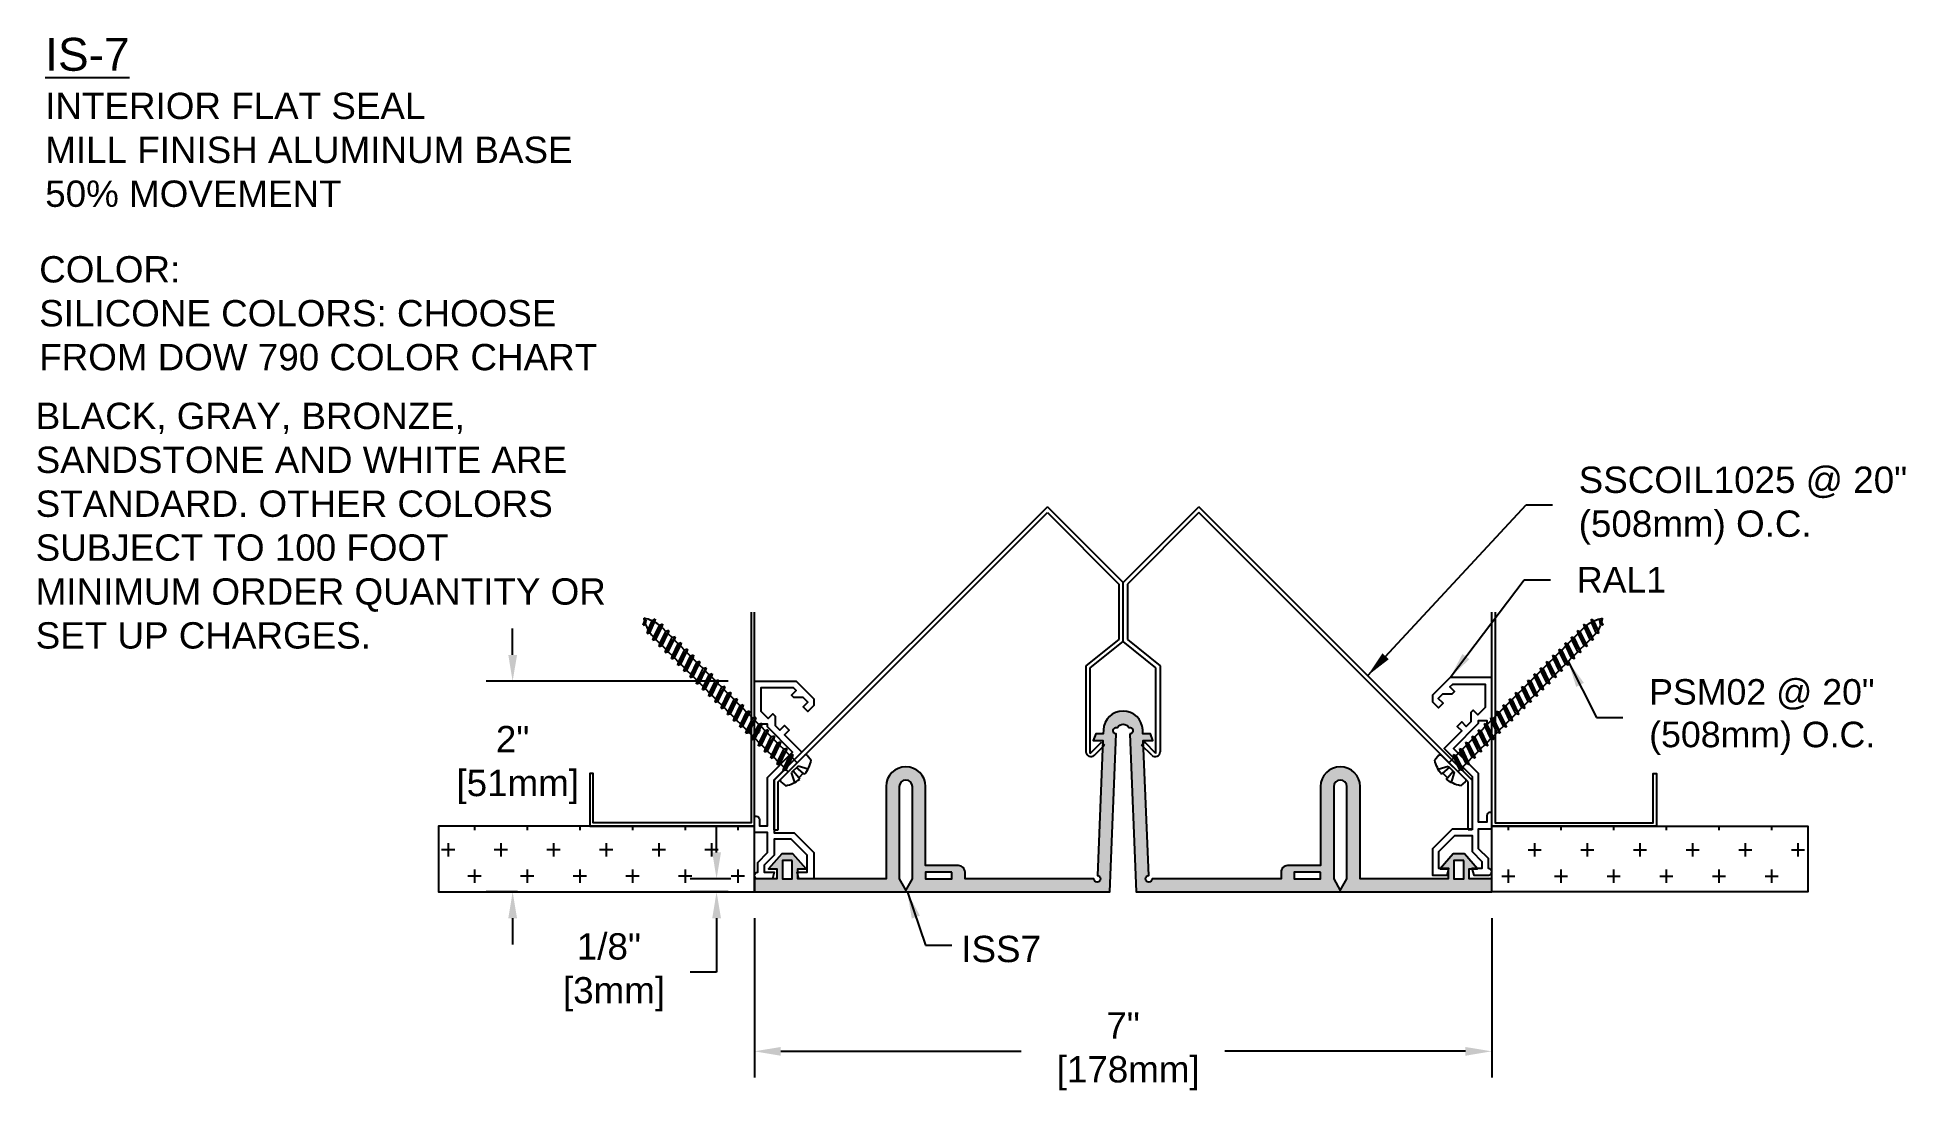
# Model space of a CAD drawing. Header units: inches. Extents: x -3.8 to 13.9, y -1.9 to 8.1.
import ezdxf

# ---------------------------------------------------------------- set-up
doc = ezdxf.new("R2010")
doc.units = ezdxf.units.IN
doc.header["$MEASUREMENT"] = 0
for name, color, linetype in [('Anchors', 4, 'Continuous'), ('Conditions', 1, 'Continuous'), ('Dimensions', 3, 'Continuous'), ('Fillers', 2, 'Continuous'), ('Metals', 7, 'Continuous'), ('TEXT', 2, 'Continuous')]:
    doc.layers.add(name, color=color, linetype=linetype)
doc.styles.add('ARIAL', font='arial.ttf')
doc.dimstyles.new('Arial', dxfattribs={"dimtxt": 0.25, "dimasz": 0.25, "dimexe": 0.25, "dimexo": 0.25, "dimgap": 0.25, "dimtad": 0, "dimtih": 1, "dimtoh": 1, "dimdec": 4, "dimzin": 3, "dimdsep": 46, "dimlunit": 4, "dimtxsty": 'ARIAL', "dimcen": 0.25, "dimadec": 0, "dimazin": 0, "dimtfac": 1, "dimtdec": 4, "dimtofl": 0, "dimtmove": 0, "dimatfit": 3, "dimfxl": 0, "dimfrac": 2, "dimtolj": 1, "dimtzin": 0, "dimarcsym": 0})

# ---------------------------------------------------------------- blocks, each defined once
blk = doc.blocks.new('A$CB0F2')
blk.add_lwpolyline([(0.029, 0.002, -0.958439), (0.032, 0.064), (0.032, 0.158), (0.125, 0.251), (0.125, 0.442), (0.001, 0.442), (0.001, 0.597), (0.017, 0.597, -0.414214), (0.048, 0.566), (0.048, 0.504), (0.125, 0.504), (0.125, 0.965), (0.364, 1.204), (0.125, 1.444), (0.125, 1.471), (0.048, 1.471), (0.048, 1.409, -0.414214), (0.017, 1.378), (0.001, 1.378), (0.001, 1.877), (0.397, 1.877), (0.564, 1.711), (0.564, 1.647), (0.507, 1.59), (0.463, 1.634), (0.508, 1.679), (0.464, 1.723), (0.375, 1.722), (0.354, 1.744), (0.398, 1.788), (0.371, 1.815), (0.063, 1.815), (0.063, 1.594), (0.133, 1.523), (0.177, 1.567), (0.199, 1.545), (0.199, 1.457), (0.243, 1.414), (0.286, 1.457), (0.33, 1.414), (0.286, 1.37), (0.452, 1.204), (0.187, 0.939), (0.187, 0.439), (0.377, 0.439), (0.564, 0.252), (0.564, 0.002), (0.423, 0.002), (0.407, 0.064), (0.502, 0.064), (0.502, 0.226), (0.351, 0.377), (0.187, 0.377), (0.187, 0.225), (0.094, 0.132), (0.094, 0.064), (0.189, 0.064), (0.172, 0.002), (0.029, 0.002)], format="xyb")
blk = doc.blocks.new('ral1')
blk.add_blockref('A$CB0F2', (-0.029, -0.002))
blk = doc.blocks.new('*D8')
at = {"layer": 'Defpoints', "color": 0}
for p in [(3, 0), (10, 0), (3, -1.513)]:
    blk.add_point(p, dxfattribs=at)
at = {"layer": 'Dimensions', "color": 0, "lineweight": -2}
for p, q in [((3, -0.25), (3, -1.763)), ((10, -0.25), (10, -1.763)), ((3.25, -1.513), (5.534, -1.513)), ((9.75, -1.513), (7.466, -1.513))]:
    blk.add_line(p, q, dxfattribs=at)
at = {"layer": 'Dimensions', "color": 0}
for points in [[(3.25, -1.472), (3.25, -1.555), (3, -1.513)], [(9.75, -1.472), (9.75, -1.555), (10, -1.513)]]:
    blk.add_solid(points, dxfattribs=at)
at = {"layer": 'Dimensions', "color": 0, "insert": (6.5, -1.513), "char_height": 0.25, "attachment_point": 5, "style": 'ARIAL'}
blk.add_mtext('\\A1;7"\\P [178mm]', dxfattribs=at)
blk = doc.blocks.new('*D9')
at = {"layer": 'Defpoints', "color": 0}
for p in [(3, 2), (0.705, 0), (1, 0)]:
    blk.add_point(p, dxfattribs=at)
at = {"layer": 'Dimensions', "color": 0, "lineweight": -2}
for p, q in [((0.705, 2.25), (0.705, 2.5)), ((2.75, 2), (0.455, 2)), ((0.75, 0), (0.455, 0)), ((0.705, -0.25), (0.705, -0.5))]:
    blk.add_line(p, q, dxfattribs=at)
at = {"layer": 'Dimensions', "color": 0}
for points in [[(0.664, 2.25), (0.747, 2.25), (0.705, 2)], [(0.664, -0.25), (0.747, -0.25), (0.705, 0)]]:
    blk.add_solid(points, dxfattribs=at)
at = {"layer": 'Dimensions', "color": 0, "insert": (0.705, 1.205), "char_height": 0.25, "attachment_point": 5, "style": 'ARIAL'}
blk.add_mtext('\\A1;2"\\P [51mm]', dxfattribs=at)
blk = doc.blocks.new('*D10')
at = {"layer": 'Defpoints', "color": 0}
for p in [(2.641, 0), (3, 0), (3.028, 0.125)]:
    blk.add_point(p, dxfattribs=at)
at = {"layer": 'Dimensions', "color": 0, "lineweight": -2}
for p, q in [((2.641, 0.375), (2.641, 0.625)), ((2.778, 0.125), (2.391, 0.125)), ((2.75, 0), (2.391, 0)), ((2.641, -0.25), (2.641, -0.763)), ((2.641, -0.763), (2.391, -0.763))]:
    blk.add_line(p, q, dxfattribs=at)
at = {"layer": 'Dimensions', "color": 0}
for points in [[(2.6, 0.375), (2.683, 0.375), (2.641, 0.125)], [(2.6, -0.25), (2.683, -0.25), (2.641, 0)]]:
    blk.add_solid(points, dxfattribs=at)
at = {"layer": 'Dimensions', "color": 0, "insert": (1.619, -0.763), "char_height": 0.25, "attachment_point": 5, "style": 'ARIAL'}
blk.add_mtext('\\A1;1/8"\\P [3mm]', dxfattribs=at)
blk = doc.blocks.new('PSM02')
for p, q in [((-0.177, 0.017), (-0.172, 0.077)), ((-0.162, 0), (0.162, 0)), ((-0.089, 0.116), (-0.044, 0.028)), ((-0.06, -0.069), (-0.06, 0)), ((-0.044, 0.028), (0.044, 0.028)), ((-0.032, 0.127), (-0.03, 0.111)), ((-0.03, 0.111), (0.03, 0.111)), ((-0.03, 0.111), (-0.023, 0.028)), ((0.03, 0.111), (0.023, 0.028)), ((0.032, 0.127), (0.03, 0.111)), ((0.089, 0.116), (0.044, 0.028)), ((0.06, -0.027), (0.06, 0)), ((0.177, 0.017), (0.172, 0.077)), ((-0.086, -0.083), (0.086, -0.042)), ((-0.086, -0.083), (-0.06, -0.069)), ((-0.086, -0.083), (-0.06, -0.098)), ((-0.086, -0.167), (0.086, -0.125)), ((-0.086, -0.167), (-0.06, -0.152)), ((-0.086, -0.167), (-0.06, -0.181)), ((0.06, -0.027), (-0.06, -0.069)), ((0.06, -0.056), (-0.06, -0.098)), ((-0.06, -0.152), (-0.06, -0.098)), ((0.06, -0.111), (-0.06, -0.152)), ((0.06, -0.139), (-0.06, -0.181)), ((0.086, -0.042), (0.06, -0.027)), ((0.086, -0.042), (0.06, -0.056)), ((0.06, -0.111), (0.06, -0.056)), ((0.086, -0.125), (0.06, -0.111)), ((0.086, -0.125), (0.06, -0.139)), ((0.06, -0.194), (0.06, -0.139)), ((-0.086, -0.25), (0.086, -0.208)), ((-0.086, -0.25), (-0.06, -0.236)), ((-0.086, -0.25), (-0.06, -0.264)), ((-0.086, -0.333), (0.086, -0.292)), ((-0.086, -0.333), (-0.06, -0.319)), ((-0.086, -0.333), (-0.06, -0.348)), ((-0.06, -0.236), (-0.06, -0.181)), ((0.06, -0.194), (-0.06, -0.236)), ((0.06, -0.223), (-0.06, -0.264)), ((-0.06, -0.319), (-0.06, -0.264)), ((0.06, -0.277), (-0.06, -0.319)), ((0.06, -0.306), (-0.06, -0.348)), ((-0.06, -0.402), (-0.06, -0.348)), ((0.086, -0.208), (0.06, -0.194)), ((0.086, -0.208), (0.06, -0.223)), ((0.06, -0.277), (0.06, -0.223)), ((0.086, -0.292), (0.06, -0.277)), ((0.086, -0.292), (0.06, -0.306)), ((0.06, -0.361), (0.06, -0.306)), ((-0.086, -0.417), (0.086, -0.375)), ((-0.086, -0.417), (-0.06, -0.402)), ((-0.086, -0.417), (-0.06, -0.431)), ((-0.086, -0.5), (0.086, -0.458)), ((-0.086, -0.5), (-0.06, -0.486)), ((-0.086, -0.5), (-0.06, -0.514)), ((0.06, -0.361), (-0.06, -0.402)), ((0.06, -0.389), (-0.06, -0.431)), ((-0.06, -0.486), (-0.06, -0.431)), ((0.06, -0.444), (-0.06, -0.486)), ((0.06, -0.473), (-0.06, -0.514)), ((-0.06, -0.569), (-0.06, -0.514)), ((0.06, -0.527), (-0.06, -0.569)), ((0.086, -0.375), (0.06, -0.361)), ((0.086, -0.375), (0.06, -0.389)), ((0.06, -0.444), (0.06, -0.389)), ((0.086, -0.458), (0.06, -0.444)), ((0.086, -0.458), (0.06, -0.473)), ((0.06, -0.527), (0.06, -0.473)), ((0.086, -0.542), (0.06, -0.527)), ((-0.086, -0.583), (0.086, -0.542)), ((-0.086, -0.583), (-0.06, -0.569)), ((-0.086, -0.583), (-0.06, -0.598)), ((-0.086, -0.667), (0.086, -0.625)), ((-0.086, -0.667), (-0.06, -0.652)), ((-0.086, -0.667), (-0.06, -0.681)), ((-0.086, -0.75), (0.086, -0.708)), ((0.06, -0.556), (-0.06, -0.598)), ((-0.06, -0.652), (-0.06, -0.598)), ((0.06, -0.611), (-0.06, -0.652)), ((0.06, -0.639), (-0.06, -0.681)), ((-0.06, -0.736), (-0.06, -0.681)), ((0.06, -0.694), (-0.06, -0.736)), ((0.086, -0.542), (0.06, -0.556)), ((0.06, -0.611), (0.06, -0.556)), ((0.086, -0.625), (0.06, -0.611)), ((0.086, -0.625), (0.06, -0.639)), ((0.06, -0.694), (0.06, -0.639)), ((0.086, -0.708), (0.06, -0.694)), ((0.086, -0.708), (0.06, -0.723)), ((-0.086, -0.75), (-0.06, -0.736)), ((-0.086, -0.75), (-0.06, -0.764)), ((-0.086, -0.833), (0.086, -0.792)), ((-0.086, -0.833), (-0.06, -0.819)), ((-0.086, -0.833), (-0.06, -0.848)), ((-0.086, -0.917), (0.086, -0.875)), ((0.06, -0.723), (-0.06, -0.764)), ((-0.06, -0.819), (-0.06, -0.764)), ((0.06, -0.777), (-0.06, -0.819)), ((0.06, -0.806), (-0.06, -0.848)), ((-0.06, -0.902), (-0.06, -0.848)), ((0.06, -0.861), (-0.06, -0.902)), ((0.06, -0.777), (0.06, -0.723)), ((0.086, -0.792), (0.06, -0.777)), ((0.086, -0.792), (0.06, -0.806)), ((0.06, -0.861), (0.06, -0.806)), ((0.086, -0.875), (0.06, -0.861)), ((0.086, -0.875), (0.06, -0.889)), ((-0.086, -0.917), (-0.06, -0.902)), ((-0.086, -0.917), (-0.06, -0.931)), ((-0.086, -1), (0.086, -0.958)), ((-0.086, -1), (-0.06, -0.986)), ((-0.086, -1), (-0.06, -1.014)), ((-0.086, -1.083), (0.086, -1.042)), ((0.06, -0.889), (-0.06, -0.931)), ((-0.06, -0.986), (-0.06, -0.931)), ((0.06, -0.944), (-0.06, -0.986)), ((0.06, -0.973), (-0.06, -1.014)), ((-0.06, -1.069), (-0.06, -1.014)), ((0.06, -1.027), (-0.06, -1.069)), ((0.06, -1.056), (-0.06, -1.098)), ((0.06, -0.944), (0.06, -0.889)), ((0.086, -0.958), (0.06, -0.944)), ((0.086, -0.958), (0.06, -0.973)), ((0.06, -1.027), (0.06, -0.973)), ((0.086, -1.042), (0.06, -1.027)), ((0.086, -1.042), (0.06, -1.056)), ((0.06, -1.111), (0.06, -1.056)), ((-0.086, -1.083), (-0.06, -1.069)), ((-0.086, -1.083), (-0.06, -1.098)), ((-0.086, -1.167), (0.086, -1.125)), ((-0.086, -1.167), (-0.06, -1.152)), ((-0.086, -1.167), (-0.06, -1.181)), ((-0.086, -1.25), (0.086, -1.208)), ((-0.086, -1.25), (-0.06, -1.236)), ((-0.06, -1.152), (-0.06, -1.098)), ((0.06, -1.111), (-0.06, -1.152)), ((0.06, -1.139), (-0.06, -1.181)), ((-0.06, -1.236), (-0.06, -1.181)), ((0.06, -1.194), (-0.06, -1.236)), ((0.06, -1.223), (-0.06, -1.264)), ((0.086, -1.125), (0.06, -1.111)), ((0.086, -1.125), (0.06, -1.139)), ((0.06, -1.194), (0.06, -1.139)), ((0.086, -1.208), (0.06, -1.194)), ((0.086, -1.208), (0.06, -1.223)), ((0.06, -1.277), (0.06, -1.223)), ((-0.086, -1.25), (-0.06, -1.264)), ((-0.086, -1.333), (0.086, -1.292)), ((-0.086, -1.333), (-0.06, -1.319)), ((-0.086, -1.333), (-0.06, -1.348)), ((-0.086, -1.417), (0.086, -1.375)), ((-0.086, -1.417), (-0.06, -1.402)), ((-0.086, -1.417), (-0.06, -1.431)), ((-0.06, -1.319), (-0.06, -1.264)), ((0.06, -1.277), (-0.06, -1.319)), ((0.06, -1.306), (-0.06, -1.348)), ((-0.06, -1.402), (-0.06, -1.348)), ((0.06, -1.361), (-0.06, -1.402)), ((0.06, -1.389), (-0.06, -1.431)), ((0.086, -1.292), (0.06, -1.277)), ((0.086, -1.292), (0.06, -1.306)), ((0.06, -1.361), (0.06, -1.306)), ((0.086, -1.375), (0.06, -1.361)), ((0.086, -1.375), (0.06, -1.389)), ((0.06, -1.444), (0.06, -1.389)), ((-0.086, -1.5), (0.086, -1.458)), ((-0.086, -1.5), (-0.06, -1.486)), ((-0.086, -1.5), (-0.06, -1.514)), ((-0.086, -1.583), (0.086, -1.542)), ((-0.086, -1.583), (-0.06, -1.569)), ((-0.086, -1.583), (-0.06, -1.598)), ((-0.06, -1.486), (-0.06, -1.431)), ((0.06, -1.444), (-0.06, -1.486)), ((0.06, -1.473), (-0.06, -1.514)), ((-0.06, -1.569), (-0.06, -1.514)), ((0.06, -1.527), (-0.06, -1.569)), ((0.06, -1.556), (-0.06, -1.598)), ((0.086, -1.458), (0.06, -1.444)), ((0.086, -1.458), (0.06, -1.473)), ((0.06, -1.527), (0.06, -1.473)), ((0.086, -1.542), (0.06, -1.527)), ((0.086, -1.542), (0.06, -1.556)), ((0.06, -1.611), (0.06, -1.556)), ((-0.086, -1.667), (0.086, -1.625)), ((-0.086, -1.667), (-0.06, -1.652)), ((-0.086, -1.667), (-0.06, -1.681)), ((-0.086, -1.75), (0.086, -1.708)), ((-0.086, -1.75), (-0.06, -1.736)), ((-0.086, -1.75), (-0.06, -1.764)), ((-0.06, -1.652), (-0.06, -1.598)), ((0.06, -1.611), (-0.06, -1.652)), ((0.06, -1.639), (-0.06, -1.681)), ((-0.06, -1.736), (-0.06, -1.681)), ((0.06, -1.694), (-0.06, -1.736)), ((0.06, -1.723), (-0.06, -1.764)), ((-0.06, -1.81), (-0.06, -1.764)), ((0.086, -1.625), (0.06, -1.611)), ((0.086, -1.625), (0.06, -1.639)), ((0.06, -1.694), (0.06, -1.639)), ((0.086, -1.708), (0.06, -1.694)), ((0.086, -1.708), (0.06, -1.723)), ((0.06, -1.723), (0.06, -1.777)), ((-0.086, -1.833), (0.086, -1.792)), ((-0.086, -1.833), (-0.06, -1.819)), ((-0.086, -1.833), (-0.058, -1.847)), ((-0.069, -1.917), (0.079, -1.875)), ((-0.069, -1.917), (-0.047, -1.902)), ((-0.069, -1.917), (-0.039, -1.926)), ((0.06, -1.777), (-0.06, -1.819)), ((0.06, -1.806), (-0.058, -1.847)), ((0.056, -1.862), (-0.047, -1.902)), ((0.05, -1.892), (-0.039, -1.926)), ((0.03, -1.947), (-0.004, -1.972)), ((0.051, -1.958), (0.03, -1.947)), ((0.079, -1.875), (0.05, -1.892)), ((0.079, -1.875), (0.056, -1.862)), ((0.086, -1.792), (0.06, -1.777)), ((0.086, -1.792), (0.06, -1.806)), ((0.06, -1.806), (0.06, -1.81)), ((-0.004, -1.972), (0.051, -1.958)), ((0.017, -1.973), (-0.004, -1.972)), ((0.051, -1.958), (0.017, -1.973))]:
    blk.add_line(p, q)
for centre, radius, start, end in [((-0.162, 0.016), 0.016, 175, 270), ((0, -0.185), 0.313, 95.8447, 123.323), ((0, -0.185), 0.313, 56.677, 84.1553), ((0.162, 0.016), 0.016, 270, 5), ((0.27, -1.81), 0.33, 180, 181.4809), ((0.27, -1.81), 0.33, 186.3809, 196.1333), ((0.27, -1.81), 0.33, 200.6129, 215.118), ((-0.27, -1.81), 0.33, 335.5566, 345.5871), ((-0.27, -1.81), 0.33, 350.9871, 0), ((-0.27, -1.81), 0.33, 324.882, 330.5326)]:
    blk.add_arc(centre, radius, start, end)
blk = doc.blocks.new('ISS7')
h = blk.add_hatch(color=256)
h.dxf.hatch_style = 1
h.paths.add_polyline_path([(3.436, 1.5, -1.123662), (3.446, 1.561, -0.575948), (3.554, 1.561, -1.123662), (3.564, 1.5), (3.625, 0), (7, 0), (7, 0.125), (6.787, 0.125), (6.787, 0.218), (6.865, 0.218), (6.74, 0.363), (6.635, 0.363), (6.51, 0.218), (6.587, 0.218), (6.587, 0.125), (5.75, 0.125), (5.75, 1, 1), (5.375, 1), (5.375, 0.25), (5.062, 0.25, 0.414214), (5, 0.187), (5, 0.125), (3.776, 0.125, -2.346244), (3.744, 0.156), (3.691, 1.438), (3.784, 1.438), (3.759, 1.5), (3.689, 1.5), (3.687, 1.538, 0.960016), (3.313, 1.538), (3.311, 1.5), (3.241, 1.5), (3.216, 1.438), (3.309, 1.438), (3.256, 0.156, -2.346244), (3.224, 0.125), (2, 0.125), (2, 0.187, 0.414214), (1.938, 0.25), (1.625, 0.25), (1.625, 1, 1), (1.25, 1), (1.25, 0.125), (0.412, 0.125), (0.412, 0.218), (0.49, 0.218), (0.365, 0.363), (0.26, 0.363), (0.135, 0.218), (0.212, 0.218), (0.212, 0.125), (0, 0.125), (0, 0), (3.375, 0)])
h.paths.add_polyline_path([(1.875, 0.125), (1.625, 0.125), (1.625, 0.187), (1.875, 0.187)], flags=16)
h.paths.add_polyline_path([(1.5, 0.125), (1.438, 0.015), (1.375, 0.125), (1.375, 1, -1), (1.5, 1)], flags=16)
h.paths.add_polyline_path([(5.125, 0.125), (5.125, 0.187), (5.375, 0.187), (5.375, 0.125)], flags=16)
h.paths.add_polyline_path([(5.5, 0.125), (5.5, 1, -1), (5.625, 1), (5.625, 0.125), (5.562, 0.015)], flags=16)
h.paths.add_polyline_path([(0.359, 0.125), (0.266, 0.125), (0.266, 0.297), (0.359, 0.297)], flags=16)
h.paths.add_polyline_path([(6.641, 0.125), (6.641, 0.297), (6.734, 0.297), (6.734, 0.125)], flags=16)
for points in [[(3.564, 1.5), (3.625, 0), (7, 0), (7, 0.125), (6.787, 0.125), (6.787, 0.218), (6.865, 0.218), (6.74, 0.363), (6.635, 0.363), (6.51, 0.218), (6.587, 0.218), (6.587, 0.125), (5.75, 0.125), (5.75, 1, 1), (5.375, 1), (5.375, 0.25), (5.062, 0.25, 0.414214), (5, 0.187), (5, 0.125), (3.776, 0.125, -2.346244), (3.744, 0.156), (3.691, 1.438), (3.784, 1.438), (3.759, 1.5), (3.689, 1.5), (3.687, 1.538, 0.960016), (3.313, 1.538), (3.311, 1.5), (3.241, 1.5), (3.216, 1.438), (3.309, 1.438), (3.256, 0.156, -2.346244), (3.224, 0.125), (2, 0.125), (2, 0.187, 0.414214), (1.938, 0.25), (1.625, 0.25), (1.625, 1, 1), (1.25, 1), (1.25, 0.125), (0.412, 0.125), (0.412, 0.218), (0.49, 0.218), (0.365, 0.363), (0.26, 0.363), (0.135, 0.218), (0.212, 0.218), (0.212, 0.125), (0, 0.125), (0, 0), (3.375, 0), (3.436, 1.5, -1.123662), (3.446, 1.561, -0.575948), (3.554, 1.561, -1.123662)], [(1.375, 1), (1.375, 0.125), (1.438, 0.015), (1.5, 0.125), (1.5, 1, 1)], [(5.625, 1, 1), (5.5, 1), (5.5, 0.125), (5.562, 0.015), (5.625, 0.125)]]:
    blk.add_lwpolyline(points, format="xyb", close=True)
for points in [[(0.359, 0.297), (0.266, 0.297), (0.266, 0.125), (0.359, 0.125)], [(1.875, 0.187), (1.625, 0.187), (1.625, 0.125), (1.875, 0.125)], [(5.375, 0.187), (5.125, 0.187), (5.125, 0.125), (5.375, 0.125)], [(6.734, 0.297), (6.641, 0.297), (6.641, 0.125), (6.734, 0.125)]]:
    blk.add_lwpolyline(points, close=True)
blk = doc.blocks.new('SS2C7')
for p, q in [((0.123, 0.461), (2.719, 3.056)), ((6.752, 0.461), (4.156, 3.056)), ((0.163, 0.444), (2.719, 3)), ((6.712, 0.444), (4.156, 3)), ((3.125, 0.713), (3.232, 0.82)), ((3.165, 0.697), (3.261, 0.792)), ((3.232, 0.82), (3.261, 0.792)), ((3.643, 0.82), (3.614, 0.792)), ((3.71, 0.697), (3.614, 0.792)), ((3.75, 0.713), (3.643, 0.82))]:
    blk.add_line(p, q)
for centre, start, end in [((3.132, 0.73), 180, 315), ((3.743, 0.73), 225, 0)]:
    blk.add_arc(centre, 0.0469, start, end)
at = {"layer": 'Metals'}
for p, q in [((3.438, 2.338), (2.719, 3.056)), ((3.438, 2.338), (4.156, 3.056)), ((2.719, 3), (3.397, 2.322)), ((4.156, 3), (3.478, 2.322)), ((3.397, 2.322), (3.397, 1.996)), ((3.438, 1.996), (3.438, 2.338)), ((3.438, 1.996), (3.438, 2.338)), ((3.438, 1.996), (3.438, 2.338)), ((3.438, 1.996), (3.438, 2.338)), ((3.478, 2.322), (3.478, 1.996)), ((3.397, 1.996), (3.397, 1.795)), ((3.438, 1.776), (3.438, 1.996)), ((3.438, 1.776), (3.438, 1.996)), ((3.438, 1.776), (3.438, 1.996)), ((3.438, 1.776), (3.438, 1.996)), ((3.478, 1.996), (3.478, 1.795)), ((3.397, 1.795), (3.085, 1.545)), ((3.125, 1.526), (3.438, 1.776)), ((3.75, 1.526), (3.438, 1.776)), ((3.478, 1.795), (3.79, 1.545)), ((3.085, 1.545), (3.085, 0.73)), ((3.125, 0.713), (3.125, 1.526)), ((3.75, 0.713), (3.75, 1.526)), ((3.79, 1.545), (3.79, 0.73)), ((0.123, 0.461), (0.123, -0.011)), ((0.163, -0.011), (0.163, 0.444)), ((6.712, -0.011), (6.712, 0.444)), ((6.752, 0.461), (6.752, -0.011)), ((0.123, -0.011), (0.163, -0.011)), ((6.752, -0.011), (6.712, -0.011))]:
    blk.add_line(p, q, dxfattribs=at)

msp = doc.modelspace()

# ---------------------------------------------------------------- hatches: boundary and pattern name
at = {"layer": 'Conditions'}
h = msp.add_hatch(dxfattribs=at)
h.set_pattern_fill('CROSS', color=256, style=0)
h.set_pattern_definition([(180, (8.9056, 5.14963), (-0.25, -0.25), [0.125, -0.375]), (270, (8.8431, 5.21213), (0.25, -0.25), [0.125, -0.375])])
h.paths.add_polyline_path([(0, 0), (3, 0), (3, 0.1), (3, 0.625), (1.4375, 0.625), (0, 0.625)])
h = msp.add_hatch(dxfattribs=at)
h.set_pattern_fill('CROSS', color=256, style=0)
h.set_pattern_definition([(7e-15, (4.0944, 5.14963), (0.25, -0.25), [0.125, -0.375]), (270, (4.1569, 5.21213), (-0.25, -0.25), [0.125, -0.375])])
h.paths.add_polyline_path([(13, 0), (10, 0), (10, 0.1), (10, 0.625), (11.5625, 0.625), (13, 0.625)])

# ---------------------------------------------------------------- linework, layer by layer
for points in [[(2.96875, 2.65625), (2.96875, 0.65625), (1.46875, 0.65625), (1.46875, 1.125), (1.4375, 1.125), (1.4375, 0.625), (3, 0.625), (3, 2.65625)], [(10.03125, 2.65625), (10.03125, 0.65625), (11.53125, 0.65625), (11.53125, 1.125), (11.5625, 1.125), (11.5625, 0.625), (10, 0.625), (10, 2.65625)], [(3, 0.625), (0, 0.625), (0, 0), (3, 0), (3, 0.625)], [(10, 0.625), (13, 0.625), (13, 0), (10, 0), (10, 0.625)]]:
    msp.add_lwpolyline(points, dxfattribs=at)

# ---------------------------------------------------------------- block references
at = {"layer": 'Anchors', "rotation": 225}
msp.add_blockref('PSM02', (3.36437, 1.1838), dxfattribs=at)
at = {"layer": 'Anchors', "xscale": -1, "rotation": 135.0000000000001}
msp.add_blockref('PSM02', (9.63563, 1.1838), dxfattribs=at)
at = {"layer": 'Fillers'}
msp.add_blockref('ISS7', (3, 0), dxfattribs=at)
at = {"layer": 'Metals'}
for name, p in [('SS2C7', (3.0625, 0.60118)), ('ral1', (3.02836, 0.125))]:
    msp.add_blockref(name, p, dxfattribs=at)
at = {"layer": 'Metals', "xscale": -1}
msp.add_blockref('ral1', (9.97164, 0.16), dxfattribs=at)

# ---------------------------------------------------------------- texts
at = {"layer": 'TEXT', "attachment_point": 1, "style": 'ARIAL'}
for s, insert, char_height, width in [('{\\LIS-7\\P\\H0.8x;\\lINTERIOR FLAT SEAL\\PMILL FINISH ALUMINUM BASE\\P50% MOVEMENT}', (-3.73223, 8.10829), 0.3125, 5.875), ('COLOR:{\\L                             \\~\\P}SILICONE COLORS: CHOOSE FROM DOW 790 COLOR CHART', (-3.78927, 6.03596), 0.25, 5.6796558), ('BLACK, GRAY, BRONZE, SANDSTONE AND WHITE ARE STANDARD. OTHER COLORS SUBJECT TO 100 FOOT  MINIMUM ORDER QUANTITY OR SET UP CHARGES.', (-3.82263, 4.64444), 0.25, 5.6287922)]:
    msp.add_mtext(s, dxfattribs=dict(at, insert=insert, char_height=char_height, width=width))
at = {"layer": 'TEXT', "style": 'ARIAL'}
for s, insert, char_height, attachment_point in [('SSCOIL1025 @ 20"\\P(508mm) O.C.', (10.8252, 4.03806), 0.25, 1), ('\\A1;RAL1', (10.80806, 2.84251), 0.2425, 7), ('PSM02 @ 20"\\P(508mm) O.C.', (11.49446, 2.02049), 0.2425, 1), ('ISS7', (4.964, -0.41644), 0.25, 1)]:
    msp.add_mtext(s, dxfattribs=dict(at, insert=insert, char_height=char_height, attachment_point=attachment_point))

# ---------------------------------------------------------------- dimensions: what is measured, and where the dimension line sits
at = {"layer": 'Dimensions'}
for base, p1, p2, picture, middle in [((0.70544, 0), (3, 2), (1, 0), '*D9', (0.70544, 1.20481)), ((2.64128, 0), (3.02837, 0.12511), (3, 0), '*D10', (1.61902, -0.76294))]:
    dim = msp.add_linear_dim(base=base, p1=p1, p2=p2, angle=90, dimstyle='Arial', override={"dimpost": '\\X'}, dxfattribs=at)
    dim.commit()
    dim.dimension.update_dxf_attribs({"geometry": picture, "text_midpoint": middle, "dimtype": 160})
dim = msp.add_linear_dim(base=(3, -1.51348), p1=(10, 0), p2=(3, 0), dimstyle='Arial', override={"dimpost": '\\X'}, dxfattribs=at)
dim.commit()
dim.dimension.update_dxf_attribs({"geometry": '*D8', "text_midpoint": (6.5, -1.51348), "dimtype": 160})

# ---------------------------------------------------------------- leaders
at = {"layer": 'TEXT'}
for points in [[(8.82209, 2.05391), (10.3252, 3.67469), (10.5752, 3.67469)], [(9.60366, 2.035), (10.30806, 2.96376), (10.55806, 2.96376)], [(10.72558, 2.18889), (10.99446, 1.65713), (11.24446, 1.65713)]]:
    msp.add_leader(points, dimstyle='Arial', override={"dimgap": 0.25}, dxfattribs=at)
msp.add_leader([(4.45198, -0.00272), (4.624, -0.50644), (4.874, -0.50644)], dimstyle='Arial', dxfattribs=at)

doc.saveas('drawing.dxf')
